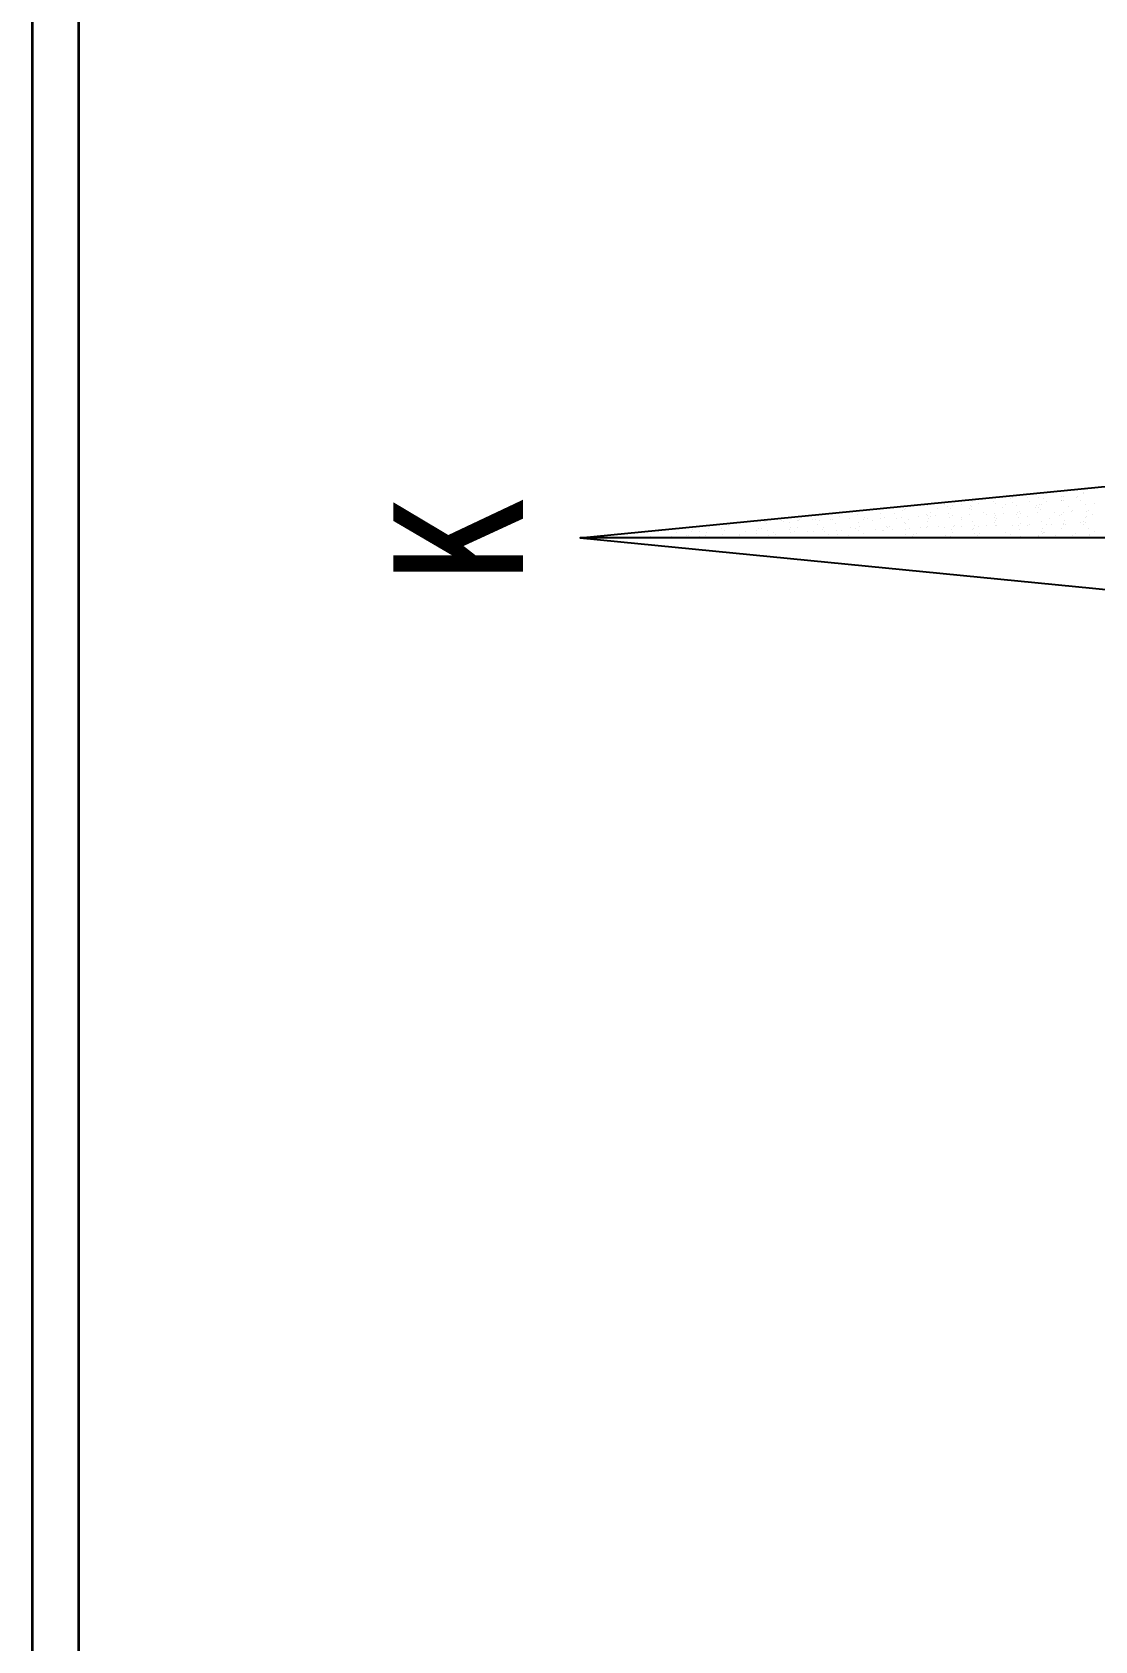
# Model space of a CAD drawing. Header units: inches. Extents: x -7543 to -822, y 102837 to 190349.
# Drawn here: x -837.6051 to -837.5131, y 102837.1532 to 102837.2924 of the extents above; entities that cross this region are included whole.
import ezdxf
from ezdxf.enums import TextEntityAlignment as Align

# ---------------------------------------------------------------- set-up
doc = ezdxf.new("R2010")
doc.units = ezdxf.units.IN
doc.header["$MEASUREMENT"] = 0
doc.layers.get('0').update_dxf_attribs({"lineweight": 25})
doc.layers.add('DUVAR', color=7, linetype='Continuous', lineweight=35, true_color=0xfc4642)
doc.layers.add('ICOL', color=55, linetype='Continuous', lineweight=25)
doc.styles.add('style2', font='impact.ttf', dxfattribs={"height": 2})

# ---------------------------------------------------------------- blocks, each defined once
blk = doc.blocks.new('*X85')
at = {"color": 0}
for p, q in [((35.3184, 27.8206), (35.3184, 27.8206)), ((35.3157, 27.7703), (35.3157, 27.7703)), ((35.317, 27.7317), (35.317, 27.7317)), ((35.3183, 27.745), (35.3183, 27.745)), ((35.3182, 27.6932), (35.3182, 27.6932)), ((35.3188, 27.7009), (35.3188, 27.7009)), ((35.3195, 27.6547), (35.3195, 27.6547)), ((35.3294, 27.682), (35.3294, 27.682)), ((35.3349, 27.6508), (35.3349, 27.6508)), ((35.3207, 27.6201), (35.3207, 27.6201)), ((35.3208, 27.6161), (35.3208, 27.6161)), ((35.328, 27.6427), (35.328, 27.6427)), ((35.3198, 27.5898), (35.3198, 27.5898)), ((35.322, 27.5776), (35.322, 27.5776)), ((35.3285, 27.5754), (35.3285, 27.5754)), ((35.3302, 27.6086), (35.3302, 27.6086)), ((35.3302, 27.5912), (35.3302, 27.5912)), ((35.3339, 27.6052), (35.3339, 27.6052)), ((35.3233, 27.539), (35.3233, 27.539)), ((35.3369, 27.57), (35.3369, 27.57)), ((35.3382, 27.5405), (35.3382, 27.5405)), ((35.3321, 27.5342), (35.3321, 27.5342)), ((35.3446, 27.5253), (35.3446, 27.5253)), ((35.3211, 27.5005), (35.3211, 27.5005)), ((35.3245, 27.5005), (35.3245, 27.5005)), ((35.3295, 27.4875), (35.3295, 27.4875)), ((35.3516, 27.4818), (35.3516, 27.4818)), ((35.3212, 27.4347), (35.3212, 27.4347)), ((35.3258, 27.462), (35.3258, 27.462)), ((35.3316, 27.436), (35.3316, 27.436)), ((35.3329, 27.4608), (35.3329, 27.4608)), ((35.3366, 27.4574), (35.3366, 27.4574)), ((35.3373, 27.4504), (35.3373, 27.4504)), ((35.3479, 27.4382), (35.3479, 27.4382)), ((35.3529, 27.4432), (35.3529, 27.4432)), ((35.354, 27.4415), (35.354, 27.4415)), ((35.3175, 27.4023), (35.3175, 27.4023)), ((35.3231, 27.4197), (35.3231, 27.4197)), ((35.3271, 27.4234), (35.3271, 27.4234)), ((35.3534, 27.4003), (35.3534, 27.4003)), ((35.3541, 27.4047), (35.3541, 27.4047)), ((35.3283, 27.3849), (35.3283, 27.3849)), ((35.3308, 27.375), (35.3308, 27.375)), ((35.3349, 27.3864), (35.3349, 27.3864)), ((35.3392, 27.3696), (35.3392, 27.3696)), ((35.3397, 27.3853), (35.3397, 27.3853)), ((35.3501, 27.3867), (35.3501, 27.3867)), ((35.3548, 27.3681), (35.3548, 27.3681)), ((35.3554, 27.3662), (35.3554, 27.3662)), ((35.3585, 27.3648), (35.3585, 27.3648)), ((35.3157, 27.3313), (35.3157, 27.3313)), ((35.3296, 27.3464), (35.3296, 27.3464)), ((35.331, 27.3324), (35.331, 27.3324)), ((35.3469, 27.3249), (35.3469, 27.3249)), ((35.3566, 27.3276), (35.3566, 27.3276)), ((35.3581, 27.3359), (35.3581, 27.3359)), ((35.3234, 27.3), (35.3234, 27.3)), ((35.3308, 27.3078), (35.3308, 27.3078)), ((35.3357, 27.313), (35.3357, 27.313)), ((35.3393, 27.3097), (35.3393, 27.3097)), ((35.3554, 27.3195), (35.3554, 27.3195)), ((35.3567, 27.2937), (35.3567, 27.2937)), ((35.3579, 27.2891), (35.3579, 27.2891)), ((35.3165, 27.2579), (35.3165, 27.2579)), ((35.3202, 27.2545), (35.3202, 27.2545)), ((35.3227, 27.2795), (35.3227, 27.2795)), ((35.3321, 27.2693), (35.3321, 27.2693)), ((35.3331, 27.2809), (35.3331, 27.2809)), ((35.3396, 27.25), (35.3396, 27.25)), ((35.3494, 27.283), (35.3494, 27.283)), ((35.3592, 27.2505), (35.3592, 27.2505)), ((35.3631, 27.2748), (35.3631, 27.2748)), ((35.3715, 27.2694), (35.3715, 27.2694)), ((35.317, 27.2246), (35.317, 27.2246)), ((35.3254, 27.2192), (35.3254, 27.2192)), ((35.3334, 27.2308), (35.3334, 27.2308)), ((35.3376, 27.2386), (35.3376, 27.2386)), ((35.3412, 27.2301), (35.3412, 27.2301)), ((35.3516, 27.2315), (35.3516, 27.2315)), ((35.3575, 27.2204), (35.3575, 27.2204)), ((35.3604, 27.212), (35.3604, 27.212)), ((35.3612, 27.217), (35.3612, 27.217)), ((35.3678, 27.2337), (35.3678, 27.2337)), ((35.3162, 27.1751), (35.3162, 27.1751)), ((35.3185, 27.1835), (35.3185, 27.1835)), ((35.3324, 27.1772), (35.3324, 27.1772)), ((35.3346, 27.1922), (35.3346, 27.1922)), ((35.3558, 27.1999), (35.3558, 27.1999)), ((35.3596, 27.1808), (35.3596, 27.1808)), ((35.37, 27.1822), (35.37, 27.1822)), ((35.3786, 27.201), (35.3786, 27.201)), ((35.3331, 27.1745), (35.3331, 27.1745)), ((35.3359, 27.1537), (35.3359, 27.1537)), ((35.3384, 27.1652), (35.3384, 27.1652)), ((35.3415, 27.1691), (35.3415, 27.1691)), ((35.3421, 27.1619), (35.3421, 27.1619)), ((35.3595, 27.1459), (35.3595, 27.1459)), ((35.3617, 27.1735), (35.3617, 27.1735)), ((35.3719, 27.1498), (35.3719, 27.1498)), ((35.3193, 27.1101), (35.3193, 27.1101)), ((35.3229, 27.1067), (35.3229, 27.1067)), ((35.3242, 27.1243), (35.3242, 27.1243)), ((35.3346, 27.1257), (35.3346, 27.1257)), ((35.3371, 27.1151), (35.3371, 27.1151)), ((35.3493, 27.1244), (35.3493, 27.1244)), ((35.3509, 27.1279), (35.3509, 27.1279)), ((35.3577, 27.1191), (35.3577, 27.1191)), ((35.3629, 27.1349), (35.3629, 27.1349)), ((35.378, 27.1314), (35.378, 27.1314)), ((35.3794, 27.1277), (35.3794, 27.1277)), ((35.3831, 27.1243), (35.3831, 27.1243)), ((35.3883, 27.1149), (35.3883, 27.1149)), ((35.3258, 27.0996), (35.3258, 27.0996)), ((35.3384, 27.0766), (35.3384, 27.0766)), ((35.3403, 27.0908), (35.3403, 27.0908)), ((35.3426, 27.075), (35.3426, 27.075)), ((35.3531, 27.0764), (35.3531, 27.0764)), ((35.3602, 27.0726), (35.3602, 27.0726)), ((35.3639, 27.0692), (35.3639, 27.0692)), ((35.3642, 27.0964), (35.3642, 27.0964)), ((35.3654, 27.0744), (35.3654, 27.0744)), ((35.3693, 27.0785), (35.3693, 27.0785)), ((35.3738, 27.069), (35.3738, 27.069)), ((35.3881, 27.0997), (35.3881, 27.0997)), ((35.3896, 27.0764), (35.3896, 27.0764)), ((35.3212, 27.0357), (35.3212, 27.0357)), ((35.3397, 27.0381), (35.3397, 27.0381)), ((35.3419, 27.0495), (35.3419, 27.0495)), ((35.3655, 27.0579), (35.3655, 27.0579)), ((35.3813, 27.0532), (35.3813, 27.0532)), ((35.3908, 27.0378), (35.3908, 27.0378)), ((35.3177, 27.0199), (35.3177, 27.0199)), ((35.3193, 27.0242), (35.3193, 27.0242)), ((35.3277, 27.0188), (35.3277, 27.0188)), ((35.3339, 27.0221), (35.3339, 27.0221)), ((35.3409, 26.9995), (35.3409, 26.9995)), ((35.3411, 27.0174), (35.3411, 27.0174)), ((35.3448, 27.0141), (35.3448, 27.0141)), ((35.3581, 26.9994), (35.3581, 26.9994)), ((35.3611, 27.0256), (35.3611, 27.0256)), ((35.3622, 26.9981), (35.3622, 26.9981)), ((35.3667, 27.0193), (35.3667, 27.0193)), ((35.3715, 27.027), (35.3715, 27.027)), ((35.3816, 27.0243), (35.3816, 27.0243)), ((35.3878, 27.0291), (35.3878, 27.0291)), ((35.39, 27.0189), (35.39, 27.0189)), ((35.3921, 26.9993), (35.3921, 26.9993)), ((35.322, 26.9623), (35.322, 26.9623)), ((35.3257, 26.9692), (35.3257, 26.9692)), ((35.3257, 26.9589), (35.3257, 26.9589)), ((35.3354, 26.9741), (35.3354, 26.9741)), ((35.3361, 26.9706), (35.3361, 26.9706)), ((35.3422, 26.961), (35.3422, 26.961)), ((35.3439, 26.9687), (35.3439, 26.9687)), ((35.3524, 26.9727), (35.3524, 26.9727)), ((35.368, 26.9808), (35.368, 26.9808)), ((35.3795, 26.9763), (35.3795, 26.9763)), ((35.3821, 26.9799), (35.3821, 26.9799)), ((35.3858, 26.9765), (35.3858, 26.9765)), ((35.3899, 26.9777), (35.3899, 26.9777)), ((35.3933, 26.9608), (35.3933, 26.9608)), ((35.3977, 26.9742), (35.3977, 26.9742)), ((35.4032, 26.9606), (35.4032, 26.9606)), ((35.3431, 26.943), (35.3431, 26.943)), ((35.3434, 26.9225), (35.3434, 26.9225)), ((35.3516, 26.924), (35.3516, 26.924)), ((35.3545, 26.9212), (35.3545, 26.9212)), ((35.363, 26.9248), (35.363, 26.9248)), ((35.3667, 26.9214), (35.3667, 26.9214)), ((35.3692, 26.9422), (35.3692, 26.9422)), ((35.3708, 26.9233), (35.3708, 26.9233)), ((35.3742, 26.9494), (35.3742, 26.9494)), ((35.3946, 26.9222), (35.3946, 26.9222)), ((35.398, 26.9269), (35.398, 26.9269)), ((35.3165, 26.9018), (35.3165, 26.9018)), ((35.317, 26.9163), (35.317, 26.9163)), ((35.3239, 26.8879), (35.3239, 26.8879)), ((35.3281, 26.8992), (35.3281, 26.8992)), ((35.3441, 26.9198), (35.3441, 26.9198)), ((35.3447, 26.8839), (35.3447, 26.8839)), ((35.36, 26.9186), (35.36, 26.9186)), ((35.3705, 26.9037), (35.3705, 26.9037)), ((35.3841, 26.9054), (35.3841, 26.9054)), ((35.3904, 26.8993), (35.3904, 26.8993)), ((35.404, 26.8872), (35.404, 26.8872)), ((35.3177, 26.8632), (35.3177, 26.8632)), ((35.3191, 26.8648), (35.3191, 26.8648)), ((35.3354, 26.8669), (35.3354, 26.8669)), ((35.3439, 26.8696), (35.3439, 26.8696)), ((35.3443, 26.8491), (35.3443, 26.8491)), ((35.3475, 26.8663), (35.3475, 26.8663)), ((35.3626, 26.8705), (35.3626, 26.8705)), ((35.3649, 26.8503), (35.3649, 26.8503)), ((35.3677, 26.8739), (35.3677, 26.8739)), ((35.3718, 26.8652), (35.3718, 26.8652)), ((35.373, 26.8719), (35.373, 26.8719)), ((35.3762, 26.8685), (35.3762, 26.8685)), ((35.3892, 26.874), (35.3892, 26.874)), ((35.3959, 26.8837), (35.3959, 26.8837)), ((35.4065, 26.8492), (35.4065, 26.8492)), ((35.4077, 26.8838), (35.4077, 26.8838)), ((35.319, 26.8247), (35.319, 26.8247)), ((35.3216, 26.8237), (35.3216, 26.8237)), ((35.3247, 26.8145), (35.3247, 26.8145)), ((35.3272, 26.814), (35.3272, 26.814)), ((35.33, 26.8183), (35.33, 26.8183)), ((35.3376, 26.8154), (35.3376, 26.8154)), ((35.346, 26.8454), (35.346, 26.8454)), ((35.3538, 26.8176), (35.3538, 26.8176)), ((35.373, 26.8266), (35.373, 26.8266)), ((35.381, 26.8211), (35.381, 26.8211)), ((35.3839, 26.8238), (35.3839, 26.8238)), ((35.3848, 26.8321), (35.3848, 26.8321)), ((35.3885, 26.8287), (35.3885, 26.8287)), ((35.3914, 26.8225), (35.3914, 26.8225)), ((35.3923, 26.8185), (35.3923, 26.8185)), ((35.3971, 26.8451), (35.3971, 26.8451)), ((35.4059, 26.8128), (35.4059, 26.8128)), ((35.4077, 26.8246), (35.4077, 26.8246)), ((35.3203, 26.7862), (35.3203, 26.7862)), ((35.3284, 26.8112), (35.3284, 26.8112)), ((35.3458, 26.7952), (35.3458, 26.7952)), ((35.3472, 26.8069), (35.3472, 26.8069)), ((35.3604, 26.799), (35.3604, 26.799)), ((35.3657, 26.777), (35.3657, 26.777)), ((35.3743, 26.7881), (35.3743, 26.7881)), ((35.3984, 26.8066), (35.3984, 26.8066)), ((35.3184, 26.7611), (35.3184, 26.7611)), ((35.3215, 26.7476), (35.3215, 26.7476)), ((35.3267, 26.7401), (35.3267, 26.7401)), ((35.3378, 26.7736), (35.3378, 26.7736)), ((35.3456, 26.7647), (35.3456, 26.7647)), ((35.3462, 26.7683), (35.3462, 26.7683)), ((35.3485, 26.7683), (35.3485, 26.7683)), ((35.356, 26.7661), (35.356, 26.7661)), ((35.3694, 26.7736), (35.3694, 26.7736)), ((35.3723, 26.7682), (35.3723, 26.7682)), ((35.3755, 26.7496), (35.3755, 26.7496)), ((35.3766, 26.7489), (35.3766, 26.7489)), ((35.3868, 26.7576), (35.3868, 26.7576)), ((35.3994, 26.7718), (35.3994, 26.7718)), ((35.3996, 26.7681), (35.3996, 26.7681)), ((35.4, 26.7737), (35.4, 26.7737)), ((35.4067, 26.7394), (35.4067, 26.7394)), ((35.4085, 26.7684), (35.4085, 26.7684)), ((35.4099, 26.7731), (35.4099, 26.7731)), ((35.3206, 26.7096), (35.3206, 26.7096)), ((35.3228, 26.7091), (35.3228, 26.7091)), ((35.3369, 26.7118), (35.3369, 26.7118)), ((35.3466, 26.7219), (35.3466, 26.7219)), ((35.3497, 26.7298), (35.3497, 26.7298)), ((35.3503, 26.7185), (35.3503, 26.7185)), ((35.3539, 26.7236), (35.3539, 26.7236)), ((35.3624, 26.7182), (35.3624, 26.7182)), ((35.3641, 26.7153), (35.3641, 26.7153)), ((35.3677, 26.7025), (35.3677, 26.7025)), ((35.3745, 26.7167), (35.3745, 26.7167)), ((35.3768, 26.711), (35.3768, 26.711)), ((35.3907, 26.7188), (35.3907, 26.7188)), ((35.4009, 26.7295), (35.4009, 26.7295)), ((35.4104, 26.736), (35.4104, 26.736)), ((35.4162, 26.7237), (35.4162, 26.7237)), ((35.4179, 26.7224), (35.4179, 26.7224)), ((35.4246, 26.7183), (35.4246, 26.7183)), ((35.3304, 26.6987), (35.3304, 26.6987)), ((35.3927, 26.6988), (35.3927, 26.6988))]:
    blk.add_line(p, q, dxfattribs=at)

msp = doc.modelspace()

# ---------------------------------------------------------------- linework, layer by layer
at = {"layer": 'DUVAR'}
for p, q in [((-837.60507, 102837.43946), (-837.60507, 102836.66508)), ((-837.60107, 102837.43546), (-837.60107, 102836.66908))]:
    msp.add_line(p, q, dxfattribs=at)
at = {"layer": 'ICOL'}
for points in [[(-837.48982, 102837.24862), (-837.55766, 102837.24862), (-837.49335, 102837.25493)], [(-837.48982, 102837.24862), (-837.55766, 102837.24862), (-837.49335, 102837.24231)]]:
    msp.add_lwpolyline(points, close=True, dxfattribs=at)

# ---------------------------------------------------------------- block references
at = {"layer": 'ICOL', "xscale": 0.03830053826095536, "yscale": 0.03830053826095536, "zscale": 0.03830053826095536, "rotation": 89.99999999608839}
msp.add_blockref('*X85', (-836.49059, 102835.89601), dxfattribs=at)

# ---------------------------------------------------------------- texts
at = {"layer": 'ICOL', "style": 'style2', "width": 0.8}
msp.add_text('K', height=0.01122, rotation=90, dxfattribs=at).set_placement((-837.56258, 102837.24855), align=Align.CENTER)

doc.saveas('drawing.dxf')
